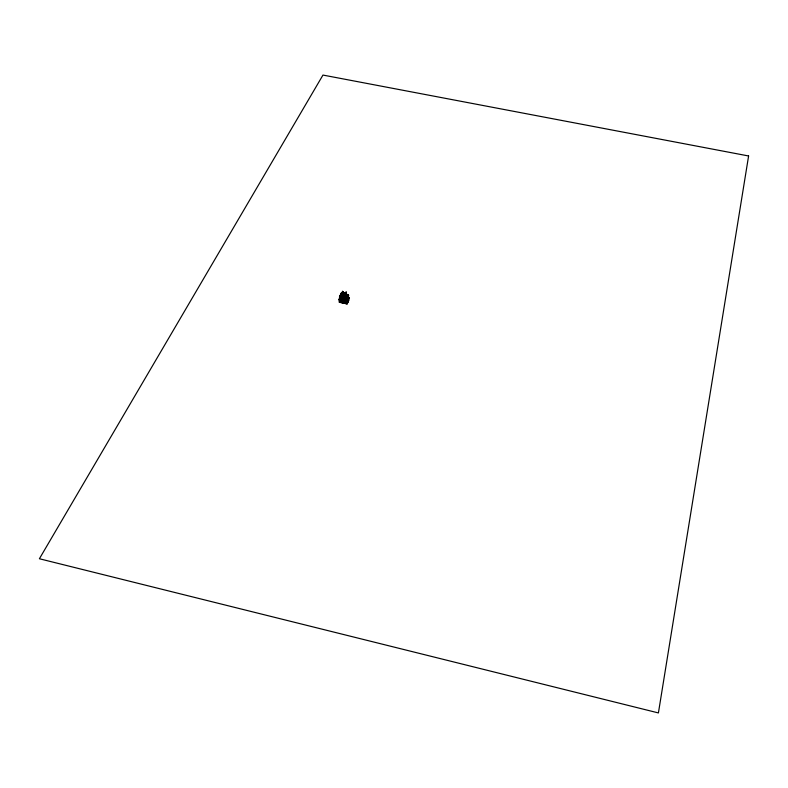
<?xml version="1.0" encoding="UTF-8"?>
<svg xmlns="http://www.w3.org/2000/svg" width="788" height="788" viewBox="0 0 788 788"><rect width="100%" height="100%" fill="white"/><g stroke="black" fill="none" stroke-linecap="round" stroke-linejoin="round"><path stroke-width="1.18" d="M343.263 297.598L343.282 298.366A1.399 0.975 25.2 0 1 344.051 299.184L344.1 299.066A1.399 0.975 25.2 0 0 343.332 298.258L343.332 297.913M343.016 292.496L342.406 291.186L342.593 292.2L343.755 292.772L342.15 293.865L343.696 293.028M346.306 292.181L346.434 292.732A1.428 1.005 -24.6 0 1 345.183 293.067L342.819 292.437M343.627 294.594L343.263 297.716M343.401 292.732L343.312 292.624A1.428 0.64 62.8 0 1 342.553 291.846L342.534 292.939M343.164 300.809L343.272 300.898A1.418 0.995 25.1 0 1 344.198 301.706C343.105 303.311 346.346 304.02 345.371 301.971A1.389 0.965 25 0 1 345.902 301.41A1.389 0.965 25.1 0 1 346.434 302.198L346.346 302.385A1.389 0.965 25.1 0 0 345.814 301.597L345.902 301.41M344.317 300.996L344.297 303.232L342.031 302.74L342.051 300.504L344.297 301.055M344.376 293.786L344.425 293.215L345.696 294.072M341.696 293.894L341.667 293.835A1.428 1.005 -24.4 0 0 342.859 293.668C345.371 292.033 345.124 296.071 345.636 294.062M343.913 293.313L343.607 294.564L344.445 292.89L343.332 292.663M344.041 300.267C344.888 298.977 344.514 302.05 346.848 300.937L346.976 298.888L348.66 295.52M346.336 292.752L344.612 292.712L346.109 293.215L346.031 292.24L346.415 292.801M345.036 297.726L345.075 298.258M345.715 294.308L344.947 294.298L345.351 293.944M345.213 300.524C343.932 297.578 347.597 298.504 346.296 300.75M345.124 297.854L347.084 298.002M346.661 298.593L345.4 298.317L345.252 294.939L346.109 293.215M345.351 293.983C344.908 295.067 346.375 294.121 344.927 294.485M345.814 298.8L345.765 298.908A1.271 0.886 25.1 0 1 346.159 299.519L346.218 299.41A1.271 0.886 25.1 0 0 345.814 298.8A1.271 0.886 25.1 0 0 345.41 299.233L345.41 300.435M345.341 294.387L345.282 293.914M341.401 297.253L341.362 295.884C341.746 293.894 346.72 295.333 345.696 297.332M345.932 295.273L345.932 296.721L347.4 297.037M346.129 292.87C345.853 292.171 346.71 292.19 346.257 292.417M346.021 293.313L345.351 295.805M346.267 296.13L346.178 293.747L346.631 295.352L345.331 298.11L346.75 298.416L347.084 297.834L347.262 301.499L339.047 299.736M346.464 301.469L346.434 303.695L345.105 303.41L345.134 301.174L346.444 301.518M348.385 295.303L346.621 294.604M346.346 303.567L346.907 303.478L346.907 301.193M346.887 294.594L346.887 295.165M347.144 303.932L347.144 301.509L348.848 297.903L348.838 300.326L347.144 303.932L339.185 302.198L339.175 299.775M348.454 296.928L348.72 297.411C347.528 295.983 346.021 303.705 347.941 299.548M341.47 297.48L341.431 296.712L339.648 296.258L339.539 297.096C343.647 296.761 349.212 301.814 347.478 297.234M347.272 301.223L347.341 303.419L347.744 300.208M347.813 299.519L347.833 296.997L347.991 302.129M344.947 292.87L345.262 292.712M348.05 295.658L348.493 294.81L346.641 298.642L348.148 295.431M348.129 298.317L348.158 295.796L345.853 295.293M348.129 295.48L348.493 294.899M348.306 295.717L348.296 294.84M347.735 299.164L348.483 295.687L345.469 295.096M347.045 300.405C344.878 298.869 337.707 301.065 340.101 297.371L339.007 299.736L347.153 301.223L348.651 296.997M340.071 298.1L340.14 297.559M343.105 300.592L344.011 298.554L340.564 297.795M344.937 294.072L344.977 293.826M347.163 299.637L347.232 299.095M347.892 298.091L347.4 296.544M343.391 293.481L342.79 293.225L343.204 293.56M342.396 293.422L342.169 293.993L340.958 293.471M341.962 293.205L342.179 294.003M345.607 294.249L344.829 294.318M345.932 293.116L345.311 292.752L346.228 292.988M346.434 292.555L345.893 293.668M347.075 302.287L347.606 301.469L347.4 302.434M342.573 292.102L343.41 292.24L342.918 292.515M340.022 297.165L340.308 298.317M343.41 293.097L343.499 293.225M342.14 293.195L342.012 293.55M343.726 292.614L343.371 292.19M348.454 297.224L348.523 297.834M348.335 299.706L348.483 300.76L348.562 298.475L348.158 301.686L348.129 299.637M343.903 292.811L344.425 292.85M341.756 293.313L342.071 294.022M342.77 293.52L341.815 295.037L342.396 294.505M342.711 294.505L340.958 294.121L341.066 293.205L342.366 294.426M342.75 292.023L342.691 291.609M344.701 293.776L344.425 293.215M342.888 291.885L342.938 292.378M346.178 292.801L345.902 292.299M345.577 294.545L345.508 294.673A1.428 0.64 62.8 0 1 344.701 294.072L344.317 293.402M343.686 292.772L343.341 292.614M343.735 292.417L342.691 292.279M341.687 293.697L341.539 293.284M342.031 293.363L341.509 293.422M347.242 301.528L348.848 297.618M346.651 298.179L348.247 294.781M348.355 295.047L346.799 298.672L346.848 300.937M345.371 301.971L345.282 302.149A1.389 0.965 25 0 1 345.814 301.597M347.094 300.494L348.601 297.381M342.268 301.489L342.347 301.302A1.418 0.995 25.1 0 1 343.272 300.898L343.184 301.085A1.418 0.995 25.1 0 0 342.268 301.489L342.268 302.671L342.347 301.302M345.292 296.731L346.671 293.826M345.065 298.11L341.529 297.076M346.671 294.791L348.601 295.559M344.169 300.287L344.169 298.337L342.366 298.012C342.613 301.686 342.081 298.455 341.844 299.873L339.608 299.489M344.661 299.913L344.208 300.484L342.189 300.051L342.091 299.263M344.198 301.706L344.11 301.883A1.418 0.995 25.1 0 0 343.184 301.085L343.164 300.642M345.41 299.233L345.361 299.351A1.271 0.886 25.1 0 1 345.765 298.908M340.455 299.361L340.455 298.159A1.271 0.886 25.3 0 1 340.859 297.726A1.271 0.886 25.3 0 1 341.263 298.327L341.263 299.529M340.643 295.569L342.1 295.884L342.386 295.283M341.263 298.327L341.204 298.445A1.271 0.886 25.3 0 0 340.8 297.834L340.859 297.726M340.643 300.267A1.389 0.965 25.2 0 0 340.111 300.829L340.032 301.006A1.389 0.965 25.2 0 1 340.554 300.455L340.643 300.267A1.389 0.965 25.3 0 1 341.174 301.055L341.086 302.415L342.347 302.494M340.032 302.188L340.111 300.829M341.322 299.736L341.342 297.726L340.101 297.549M341.214 300.386L339.914 300.041L339.884 302.267L341.224 302.562L341.243 300.326M343.332 298.258A1.399 0.975 25.2 0 0 342.573 298.731L342.514 298.849A1.399 0.975 25.2 0 1 343.282 298.366L343.282 298.15M342.573 299.814L342.573 298.731M340.81 297.273L339.874 299.233L339.539 296.446L341.293 293.5M344.829 294.83L345.489 294.633L341.017 293.934L339.421 297.234L347.065 298.849M341.756 293.56L339.539 297.273L340.12 302.001M339.874 297.174L341.401 293.973M340.308 297.598L339.175 299.489L339.303 298.622L347.173 300.809M339.461 299.529L340.032 297.687M342.75 292.486L343.302 292.535L342.553 291.846L341.933 294.2L341.618 293.796L342.219 293.658L342.258 294.397M339.697 299.135L341.756 300.051L341.972 299.312M340.268 299.44L340.258 297.49M342.829 293.018L342.337 295.273M341.854 295.067L341.362 295.884L347.735 297.283M348.897 297.834L348.454 297.529M341.135 293.294L342.652 293.835M339.736 296.219L346.661 298.159M346.415 292.683L345.42 292.772M339.983 296.249L339.756 298.898M345.991 292.338L345.981 292.584M346.484 294.712L348.385 295.116M340.958 293.638L342.711 294.013M348.188 296.239L348.188 298.179M340.229 295.48L340.643 295.076M347.784 297.608L348.355 297.726M347.459 297.785L347.459 299.726M339.983 296.948L345.371 297.795M339.756 296.948L341.135 297.44L341.243 296.652M342.238 299.962L344.267 300.376M344.602 300.573L346.799 301.046M341.293 300.533L344.011 301.124L343.184 302.878M344.917 301.321L346.74 301.715M341.037 300.612L344.011 301.262M342.741 293.786L342.79 292.614L342.1 295.884M341.401 293.274L341.293 294.19M748.6 155.975L658.413 712.933L39.4 558.751L322.962 75.067L748.6 155.975"/></g></svg>
